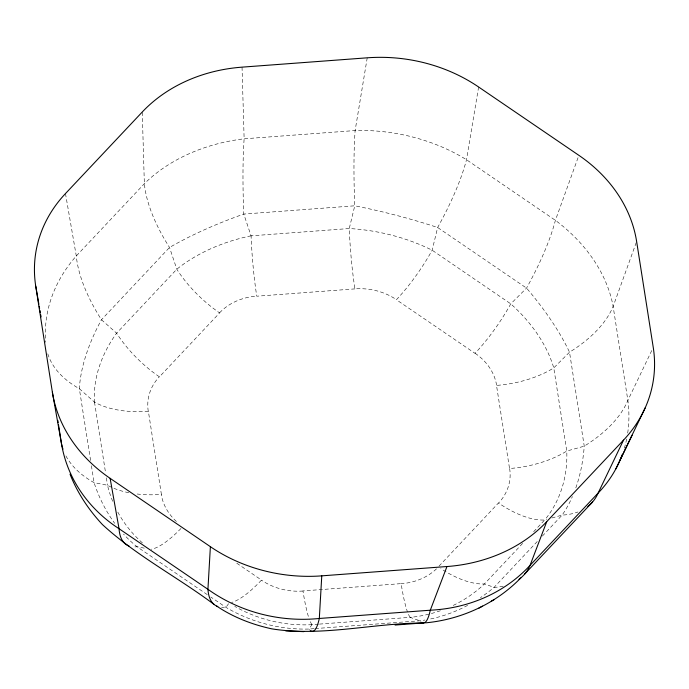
<?xml version="1.0" encoding="UTF-8"?>
<svg xmlns="http://www.w3.org/2000/svg" width="689" height="689" viewBox="0 0 689 689"><rect width="100%" height="100%" fill="white"/><g stroke="black" fill="none" stroke-linecap="round" stroke-linejoin="round"><path stroke-width="0.52" stroke-dasharray="3.44 2.58" d="M367.228 57.833L355.119 130.548A152.967 19.645 85.7 0 0 354.766 205.804L349.254 228.533A76.479 9.818 85.7 0 0 354.938 288.889A56.085 46.981 7.2 0 1 396.451 299.672M478.614 86.995L466.496 159.719A152.967 43.519 -55.7 0 1 437.653 227.508L432.141 250.245A76.479 21.764 -55.7 0 1 396.39 299.741L475.022 353.345A76.479 21.764 -55.7 0 0 510.773 303.849L526.542 288.105A152.967 43.519 -55.7 0 0 555.394 220.316L578.881 155.352M636.266 242.485L613.132 306.441A152.967 81.19 -8.9 0 1 569.519 352.2L553.749 367.943A76.479 40.599 -8.9 0 1 496.502 385.392L509.533 468.511A76.479 40.599 -8.9 0 0 566.771 451.062L584.246 446.162A152.967 81.19 -8.9 0 0 627.86 400.404L652.776 348.436M228.593 603.676L225.932 607.345A152.967 43.519 -55.7 0 1 221.591 607.397M318.421 624.174L312.022 624.647L308.827 629.048A152.967 148.97 36 0 1 225.932 607.345L210.825 597.044M438.996 566.143L498.474 502.987A76.479 35.647 43.3 0 0 544.654 519.997L546.713 519.428M522.632 543.397L484.445 583.936A138.076 128.998 38.7 0 1 451.192 606.372M533.639 531.701L544.654 519.997M537.239 541.528L494.065 587.381A152.967 138.334 -70.3 0 1 480.44 597.673M542.364 536.085L562.129 515.105A152.967 99.75 74.3 0 0 572.395 496.571M551.846 517.982L562.129 515.105A152.967 71.303 43.3 0 0 577.976 511.961M242.037 67.152L244.13 138.808A152.967 19.645 85.7 0 0 243.777 214.064L251.072 235.845L349.254 228.533A138.076 86.177 10.8 0 1 432.167 250.219L510.773 303.849A138.076 95.685 28 0 1 553.784 367.943L566.771 451.062A138.076 113.418 40.4 0 1 544.689 520.031M354.938 288.889L256.764 296.201A76.479 9.818 85.7 0 1 251.072 235.845M319.489 624.096L410.196 617.344L419.808 620.789A152.967 19.645 85.7 0 0 421.556 622.434M314.158 628.652L308.827 629.048A152.967 19.645 85.7 0 0 310.575 630.693M315.226 628.575L419.808 620.789A152.967 138.334 -70.3 0 0 424.975 620.022M128.774 492.704A76.479 40.599 -8.9 0 1 107.527 485.245L94.066 482.644A152.967 81.19 -8.9 0 1 65.722 455.524M144.285 548.143L137.042 546.747A152.967 43.519 -55.7 0 1 132.693 546.79M236.783 563.214L261.519 580.078A76.479 21.764 -55.7 0 1 231.53 602.479M207.268 594.616L137.042 546.747A152.967 125.415 -79.1 0 1 123.529 534.104M137.171 494.013A76.479 40.599 -8.9 0 0 161.398 494.426L148.368 411.307A76.479 40.599 -8.9 0 1 94.496 402.126L79.338 388.682A152.967 81.19 -8.9 0 1 47.403 352.398M65.481 193.566L76.29 255.972A152.967 71.303 43.3 0 0 101.464 319.748L116.613 333.183A76.479 35.647 43.3 0 0 159.435 376.84L219.636 312.901A76.479 35.647 43.3 0 1 176.823 269.244L169.528 247.463A152.967 71.303 43.3 0 1 144.354 183.696L142.261 112.031M94.496 402.126L105.546 472.62M106.364 477.873L107.527 485.245M90.595 460.476L79.338 388.682A152.967 81.474 -48.4 0 1 101.464 319.748L169.528 247.463A152.967 42.882 -18.5 0 1 243.777 214.064L354.766 205.804A152.967 32.254 13.6 0 1 437.653 227.508L526.542 288.105A152.967 55.809 45.1 0 1 569.519 352.2L584.246 446.162A152.967 99.75 74.3 0 1 575.41 489.018M91.422 465.755L94.066 482.644A152.967 125.415 -79.1 0 0 114.684 523.304M467.659 605.355A152.967 138.334 -70.3 0 1 429.101 619.265M503.22 586.193A152.967 71.303 43.3 0 1 494.065 587.381L484.445 583.936A76.479 35.647 43.3 0 1 440.771 568.589M627.696 433.054A152.967 128.438 25.6 0 0 627.86 400.404L613.132 306.441A152.967 117.647 19.9 0 0 555.394 220.316L466.496 159.719A152.967 111.868 9.5 0 0 355.119 130.548L244.13 138.808A152.967 114.477 -1.7 0 0 144.354 183.696L76.29 255.972A152.967 123.951 -9.8 0 0 45.784 342.261M626.654 438.996A152.967 128.438 25.6 0 1 624.217 448.703M251.063 235.819A138.076 90.466 -7.1 0 0 176.789 269.227L116.613 333.183A138.076 106.037 -22 0 0 94.453 402.135M142.399 542.889A138.076 123.779 -28 0 1 117.156 510.876M112.686 501.308A138.076 123.779 -28 0 1 107.484 485.254M180.974 528.472A76.479 21.764 -55.7 0 1 151.27 549.228M312.022 624.69A138.076 133.287 -3.6 0 1 234.742 606.38M312.022 624.647A76.479 9.818 85.7 0 1 309.292 619.17M308.362 616.379A76.479 9.818 85.7 0 1 302.962 590.929L401.136 583.626A76.479 9.818 85.7 0 0 407.466 611.866M440.409 610.721A138.076 128.998 38.7 0 1 410.205 617.387M410.196 617.344A76.479 9.818 85.7 0 1 408.396 614.183M436.516 568.83A56.085 46.981 7.2 0 1 401.153 583.712M509.645 468.503A56.085 46.981 7.2 0 1 498.56 503.048M475.091 353.276A56.085 46.981 7.2 0 1 496.614 385.392M219.55 312.84A56.085 46.981 7.2 0 1 256.747 296.106M148.264 411.316A56.085 46.981 7.2 0 1 159.34 376.78M176.393 521.47A56.085 46.981 7.2 0 1 161.286 494.435M302.979 591.024A56.085 46.981 7.2 0 1 261.45 580.147"/><path stroke-width="1.03" d="M587.872 506.458A152.967 71.303 43.3 0 0 598.138 493.048L623.519 440.116A150.951 126.457 7.2 0 0 653.258 347.471L636.627 241.486A150.951 126.457 7.2 0 0 578.889 155.344L478.614 86.995A150.951 126.457 7.2 0 0 367.228 57.816L242.037 67.152A150.951 126.457 7.2 0 0 142.244 112.023L65.481 193.566A150.951 126.457 7.2 0 0 35.742 286.211L52.373 392.196A150.951 126.457 7.2 0 0 110.111 478.338L210.386 546.678L207.932 589.302A152.967 43.519 -55.7 0 0 217.793 606.553M210.378 546.687A150.951 126.457 7.2 0 0 321.772 575.858L319.317 618.472A152.967 19.645 85.7 0 1 310.575 630.693M615.837 468.899L645.197 407.836M620.143 459.942L632.071 435.267M623.519 440.116L546.739 521.642L530.074 565.324A152.967 71.303 43.3 0 1 519.006 579.346M524.475 574.29L592.54 502.005M520.772 577.95C495.744 603.728 461.191 619.549 425.501 622.856M479.001 608.06L482.472 606.131M491.283 601.196L494.177 599.576M395.081 625.044L424.26 622.856M321.772 575.849L446.963 566.53L430.298 610.204A152.967 19.645 85.7 0 1 421.556 622.434M422.831 622.977C372.628 623.218 321.952 636.869 271.845 628.859C252.295 624.604 233.287 617.31 216.656 606.07M285.737 630.874L303.754 631.649M214.262 604.563C177.616 577.081 136.207 555.704 102.428 524.57C88.717 509.894 77.392 492.893 70.028 474.161M110.119 478.321L119.042 528.704A152.967 43.519 -55.7 0 0 128.903 545.946M52.373 392.196L61.295 442.579A152.967 81.19 -8.9 0 0 62.992 449.159M35.759 286.211L38.877 304.185M39.239 306.304L39.609 308.422M39.971 310.532L40.341 312.651M40.703 314.77L41.073 316.88M57.824 420.402L58.152 422.512M58.479 424.631L61.295 442.579A152.967 134.743 -10 0 0 119.042 528.704L207.932 589.302A152.967 140.53 3.3 0 0 319.317 618.472L430.298 610.204A152.967 137.912 20.9 0 0 530.074 565.324L598.138 493.048A152.967 128.438 25.6 0 0 622.331 454.378M546.756 521.651A150.951 126.457 7.2 0 1 446.963 566.539"/></g></svg>
